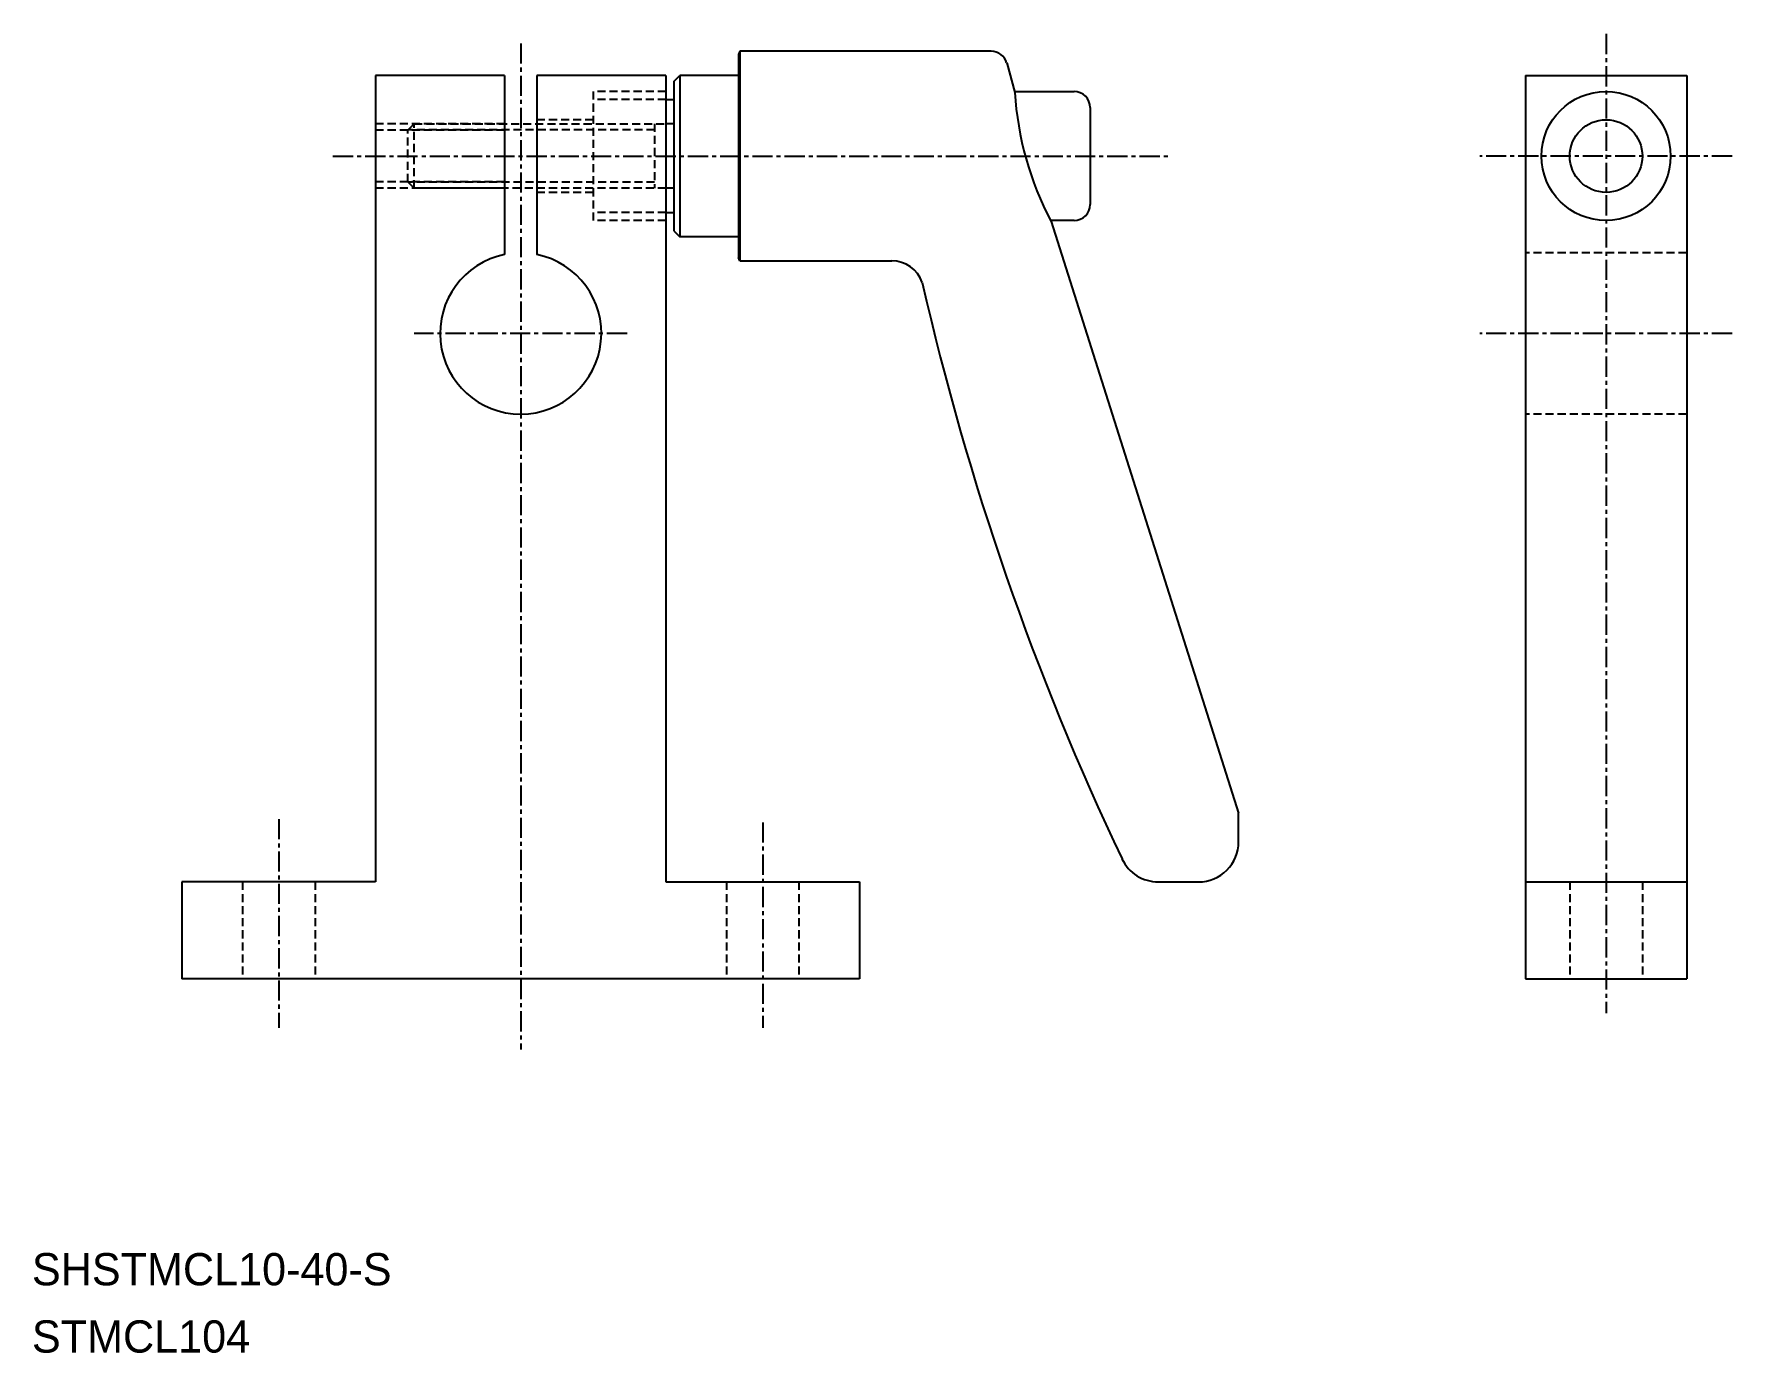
# Model space of a CAD drawing. Extents: x 294 to 399, y 145 to 226.
import ezdxf

# ---------------------------------------------------------------- set-up
doc = ezdxf.new("R2010")
doc.units = 0
doc.linetypes.add('CENTER', pattern=[2, 1.25, -0.25, 0.25, -0.25])
doc.linetypes.add('DASHED', pattern=[0.75, 0.5, -0.25])
doc.layers.get('0').update_dxf_attribs({"linetype": 'CONTINUOUS'})
doc.layers.add('CENTER', color=1, linetype='CENTER')

msp = doc.modelspace()

# ---------------------------------------------------------------- linework, layer by layer
at = {"color": 7, "linetype": 'CONTINUOUS'}
for p, q in [((337.94, 225.25), (337.86, 225.05)), ((337.86, 225.05), (337.86, 212.45)), ((353.52, 225.25), (337.94, 225.25)), ((337.94, 225.25), (337.94, 212.25)), ((354.49, 224.52), (354.99, 222.69)), ((333.86, 223.38), (334.22, 223.75)), ((333.86, 223.38), (333.86, 214.11)), ((334.22, 223.75), (334.22, 213.75)), ((337.86, 223.75), (334.22, 223.75)), ((386.64, 223.75), (386.64, 167.75)), ((396.64, 223.75), (396.64, 167.75)), ((333.36, 222.25), (333.86, 222.25)), ((354.97, 222.75), (358.66, 222.75)), ((359.66, 221.75), (359.66, 215.75)), ((333.86, 220.75), (333.36, 220.75)), ((333.86, 216.75), (333.36, 216.75)), ((333.36, 215.25), (333.86, 215.25)), ((358.66, 214.75), (357.21, 214.75)), ((333.86, 214.11), (334.22, 213.75)), ((337.86, 213.75), (334.22, 213.75)), ((357.24, 214.69), (368.86, 178.01)), ((337.94, 212.25), (337.86, 212.45)), ((337.94, 212.25), (347.36, 212.25)), ((368.86, 176.25), (368.86, 178.01)), ((363.89, 173.75), (366.36, 173.75))]:
    msp.add_line(p, q, dxfattribs=at)
for p, q in [((315.36, 223.75), (315.36, 173.75)), ((333.36, 223.75), (333.36, 173.75)), ((303.36, 172.25), (303.36, 172.25)), ((303.36, 170.75), (303.36, 170.75))]:
    msp.add_line(p, q)
at = {"linetype": 'CONTINUOUS'}
for p, q in [((323.36, 223.75), (315.36, 223.75)), ((323.36, 223.75), (323.36, 212.65)), ((325.36, 223.75), (325.36, 212.65)), ((333.36, 223.75), (325.36, 223.75)), ((386.64, 223.75), (396.64, 223.75)), ((303.36, 173.75), (303.36, 167.75)), ((315.36, 173.75), (303.36, 173.75)), ((333.36, 173.75), (345.36, 173.75)), ((345.36, 173.75), (345.36, 167.75)), ((386.64, 173.75), (396.64, 173.75)), ((345.36, 167.75), (303.36, 167.75)), ((386.64, 167.75), (396.64, 167.75))]:
    msp.add_line(p, q, dxfattribs=at)
at = {"color": 3, "linetype": 'DASHED'}
for p, q in [((328.86, 222.75), (328.86, 214.75)), ((333.36, 222.75), (328.86, 222.75)), ((333.36, 222.25), (328.86, 222.25)), ((323.36, 220.75), (315.36, 220.75)), ((323.36, 220.35), (315.36, 220.35)), ((317.76, 220.75), (317.36, 220.35)), ((317.36, 217.15), (317.36, 220.35)), ((332.66, 220.37), (317.38, 220.37)), ((317.76, 216.75), (317.76, 220.75)), ((317.76, 220.75), (333.36, 220.75)), ((328.86, 221), (325.36, 221)), ((332.66, 220.75), (332.66, 216.75)), ((323.36, 217.15), (315.36, 217.15)), ((317.76, 216.75), (317.36, 217.15)), ((332.66, 217.13), (317.38, 217.13)), ((323.36, 216.75), (315.36, 216.75)), ((333.36, 216.75), (317.76, 216.75)), ((328.86, 216.5), (325.36, 216.5)), ((333.36, 215.25), (328.86, 215.25)), ((333.36, 214.75), (328.86, 214.75)), ((396.64, 212.75), (386.64, 212.75)), ((396.64, 202.75), (386.64, 202.75)), ((307.11, 173.75), (307.11, 167.75)), ((311.61, 173.75), (311.61, 167.75)), ((337.11, 173.75), (337.11, 167.75)), ((341.61, 173.75), (341.61, 167.75)), ((389.39, 173.75), (389.39, 167.75)), ((393.89, 173.75), (393.89, 167.75))]:
    msp.add_line(p, q, dxfattribs=at)
at = {"linetype": 'CONTINUOUS'}
for radius in [4, 2.25]:
    msp.add_circle((391.64, 218.75), radius, dxfattribs=at)
at = {"color": 7, "linetype": 'CONTINUOUS'}
for centre, radius, start, end in [((353.52, 224.25), 1, 15.7247, 90), ((374.67, 223.92), 19.72, 183.5609, 207.8886), ((358.66, 221.75), 1, 0, 90), ((358.66, 215.75), 1, 270, 0), ((347.36, 210.25), 2, 19.379, 90), ((516.77, 248.95), 171.78, 192.7931, 205.4344), ((366.36, 176.25), 2.5, 270, 0), ((363.89, 176.25), 2.5, 205.4715, 270)]:
    msp.add_arc(centre, radius, start, end, dxfattribs=at)
at = {"linetype": 'CONTINUOUS'}
msp.add_arc((324.36, 207.75), 5, 101.537, 78.463, dxfattribs=at)
at = {"layer": 'CENTER', "color": 1, "linetype": 'CENTER'}
for p, q in [((391.64, 226.32), (391.64, 165.61)), ((324.36, 225.73), (324.36, 163.35)), ((312.72, 218.75), (364.66, 218.75)), ((399.45, 218.75), (383.82, 218.75)), ((330.95, 207.75), (317.76, 207.75)), ((399.45, 207.75), (383.82, 207.75)), ((309.36, 177.64), (309.36, 164.7)), ((339.36, 177.44), (339.36, 164.7))]:
    msp.add_line(p, q, dxfattribs=at)

# ---------------------------------------------------------------- texts
for s, p in [('SHSTMCL10-40-S', (294.06, 148.74)), ('STMCL104', (294.06, 144.57))]:
    msp.add_text(s, height=2).set_placement(p)

doc.saveas('drawing.dxf')
